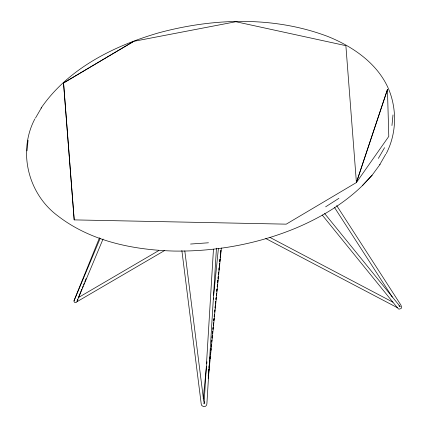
<?xml version="1.0" encoding="UTF-8"?>
<svg xmlns="http://www.w3.org/2000/svg" width="428" height="428" viewBox="0 0 428 428"><rect width="100%" height="100%" fill="white"/><g stroke="black" fill="none" stroke-linecap="round" stroke-linejoin="round"><path stroke-width="0.64" d="M213.465 249.166L204.054 403.925L204.349 401.683M216.45 248.165L206.868 403.995L206.574 405.097L205.633 406.231L204.124 406.584L203.434 406.6L201.636 405.402L201.246 404.112L181.863 250.519M27.018 150.865L28.061 140.245M391.957 125.543L393 114.929M203.198 398.998L206.494 366.411M206.761 363.752L206.959 361.756M213.278 299.236L213.411 297.909M213.679 295.245L218.382 248.689M208.655 371.45L208.853 369.46M209.057 367.47L209.255 365.48M209.522 362.826L209.725 360.836M209.923 358.846L210.127 356.856M210.394 354.202L210.592 352.212M210.795 350.222L210.929 348.895M211.197 346.241L211.395 344.251M211.662 341.598L211.796 340.271M212.063 337.617L212.267 335.627M212.534 332.973L212.668 331.652M212.935 328.998L213.133 327.008M213.337 325.018L213.535 323.028M213.802 320.374L214.005 318.384M214.203 316.394L214.407 314.403M214.674 311.75L214.872 309.76M215.075 307.769L215.273 305.779M215.477 303.789L215.675 301.799M215.942 299.145L216.076 297.818M216.349 295.165L216.547 293.175M216.814 290.521L216.948 289.194M217.215 286.541L217.419 284.55M217.617 282.56L217.82 280.57M218.087 277.916L218.221 276.59M218.489 273.936L218.687 271.946M218.954 269.292L219.088 267.965M219.355 265.312L219.559 263.322M219.757 261.331L219.96 259.341M220.227 256.688L220.425 254.697M220.629 252.707L220.827 250.717M208.206 376.019L208.34 374.693M208.677 371.365L208.88 369.369M209.083 367.374L209.287 365.378M209.485 363.383L209.757 360.724M209.955 358.728L210.159 356.733M210.362 354.737L210.565 352.742M210.769 350.751L210.967 348.756M211.239 346.091L211.443 344.096M211.641 342.1L211.844 340.11M212.047 338.115L212.315 335.45M212.518 333.455L212.721 331.459M212.925 329.469L213.128 327.474M213.326 325.478L213.599 322.814M213.802 320.818L214 318.828M214.203 316.832L214.471 314.168M214.674 312.173L214.877 310.177M215.081 308.181L215.348 305.522M215.482 304.196L215.755 301.531M215.958 299.536L216.156 297.54M216.359 295.55L216.563 293.555M216.766 291.559L217.033 288.895M217.237 286.899L217.44 284.909M217.643 282.913L217.911 280.249M218.045 278.922L218.312 276.258M218.515 274.268L218.719 272.272M218.922 270.277L219.19 267.612M219.323 266.286L219.596 263.627M219.799 261.631L220.067 258.967M220.201 257.64L220.474 254.976M220.607 253.649L220.944 250.321M208.222 378.325L221.362 248.015M356.417 182.542L345.877 45.673L235.881 21.732L133.723 41.339L63.542 82.957L74.188 219.89L286.236 224.154L356.417 182.542L387.463 89.516M77.837 299.193L77.013 301.312L103.057 239.001M99.505 237.77L74.328 299.884L73.985 301.58L74.996 302.676L76.478 302.355L76.783 301.826L164.427 250.648M78.565 297.192L81.828 289.146M82.331 287.91L83.086 286.054M83.588 284.813L84.343 282.956M84.84 281.72L86.098 278.623M34.85 118.931C17.623 151.555 28.125 193.766 57.555 215.68C90.415 241.258 133.124 249.931 173.929 251.059C215.578 251.68 257.399 244.046 295.903 228.081L296.187 227.964C320.379 217.697 343.427 204.06 362.361 185.677L372.146 175.164L380.048 164.411M386.265 153.604C395.723 135.307 397.013 113.516 390.507 94.074C380.909 65.778 354.395 47.107 327.671 36.417C273.754 16.034 213.449 17.965 158.424 32.919C113.511 46.058 68.213 68.576 41.061 108.124M100.147 238.433L74.017 300.857L74.445 300.178M379.722 164.732L385.73 154.219M35.46 118.112L41.655 107.407M378.368 158.392L384.558 147.687M362.361 185.677L372.146 175.164M325.628 206.836L338.912 198.319M133.734 41.35L63.558 82.968L74.199 219.896M78.752 297.353L158.831 250.535M190.546 244.04L208.452 242.788M398.853 305.822L400.212 306.641L324.611 213.497M265.767 238.53L397.569 307.786M269.913 237.406L392.867 302.152M322.204 215.006L397.847 308.283L398.891 309.187L401.127 308.577L401.518 306.812L400.849 304.966L336.686 205.584M334.348 207.238L392.299 297.037M184.8 250.878L203.739 401.341M387.447 89.506L356.406 182.531L388.79 136.404L387.447 89.506"/></g></svg>
